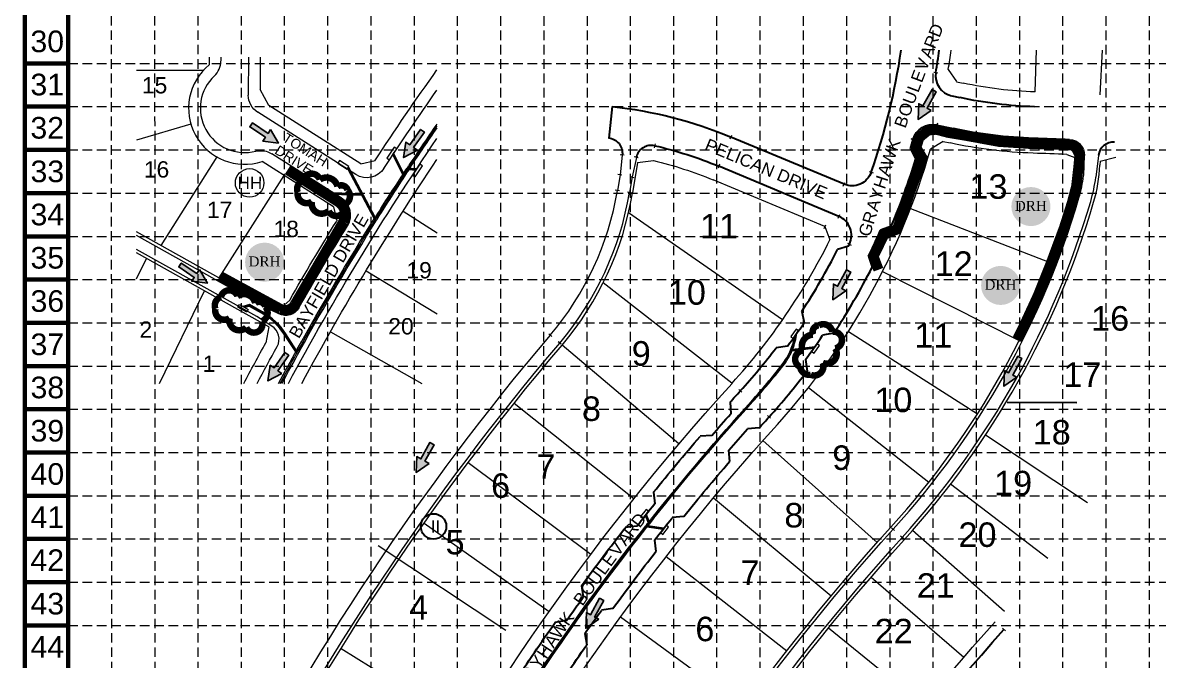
# Model space of a CAD drawing. Header units: inches. Extents: x 7023 to 8723, y 7868 to 10584.
# Drawn here: x 7023 to 8136, y 8684 to 9309 of the extents above; entities that cross this region are included whole.
import ezdxf
from ezdxf.enums import TextEntityAlignment as Align

# ---------------------------------------------------------------- set-up
doc = ezdxf.new("R2010")
doc.units = ezdxf.units.IN
doc.header["$MEASUREMENT"] = 0
doc.linetypes.add('DASHED', pattern=[0.75, 0.5, -0.25])
doc.linetypes.add('HIDDEN', pattern=[0.375, 0.25, -0.125])
for name, color, linetype, lineweight in [('0226al_map - Level 11', 7, 'Continuous', 0), ('0226al_map - Level 14', 7, 'Continuous', 0), ('0226al_map - Level 3', 7, 'Continuous', 0), ('Level 1', 7, 'Continuous', 0), ('Level 11', 7, 'Continuous', 0), ('Level 14', 7, 'Continuous', 0), ('Level 3', 7, 'Continuous', 0), ('Level 47', 7, 'Continuous', 0), ('Level 8', 7, 'Continuous', 0), ('STORM', 5, 'Continuous', 0)]:
    doc.layers.add(name, color=color, linetype=linetype, lineweight=lineweight)
for name, color, linetype in [('ARROWS', 252, 'Continuous'), ('BASE', 7, 'Continuous'), ('EROSION BLANKETS', 84, 'Continuous'), ('GRID', 254, 'DASHED'), ('LEGEND', 7, 'Continuous')]:
    doc.layers.add(name, color=color, linetype=linetype)
doc.styles.add('DRHorton', font='dutcheb.ttf')
doc.styles.get("Standard").update_dxf_attribs({"font": 'ARIAL.TTF'})

# ---------------------------------------------------------------- blocks, each defined once
blk = doc.blocks.new('A$C542918EE')
at = {"layer": 'Level 47', "color": 7, "linetype": 'Continuous', "lineweight": 30}
for s, rotation, p in [('D', 55.6695, (116.2, 189.9)), ('R', 55.6695, (109.4, 180)), ('A', 55.6695, (103.3, 171.1)), ('V', 56.8256, (96, 160.2)), ('E', 56.8256, (89.3, 149.9)), ('U', 56.8256, (77, 131)), ('L', 56.8256, (83.2, 140.5)), ('O', 57.9817, (70.2, 120.4)), ('B', 57.9817, (63.6, 109.8)), ('K', 57.9817, (50.8, 89.4)), ('W', 59.1378, (43.7, 77.8)), ('A', 59.1378, (37.3, 67)), ('H', 59.1378, (30.9, 56.2)), ('Y', 59.1378, (24.4, 45.4)), ('A', 60.2939, (18.8, 35.6)), ('R', 60.2939, (12.5, 24.6)), ('G', 60.2939, (6.4, 14))]:
    blk.add_text(s, height=12, rotation=rotation, dxfattribs=at).set_placement(p, align=Align.TOP_CENTER)
blk = doc.blocks.new('DRHorton')
h = blk.add_hatch(color=1)
h.paths.add_polyline_path([(78.7, 25.8, 1), (40.4, 25.8, 1)])
h.paths.add_polyline_path([(42.3, 17.9), (76.5, 17.9), (76.5, 34.9), (42.3, 34.9)], flags=24)
at = {"layer": 'BASE', "color": 176, "style": 'DRHorton'}
blk.add_text('DRH', height=9.81, dxfattribs=at).set_placement((59.4, 21.6), align=Align.CENTER)
blk = doc.blocks.new('arrow')
blk.add_lwpolyline([(-67, -25.4), (-59.3, -25.4), (-59.6, -56.1), (-51.9, -56.2), (-51.6, -25.5), (-44, -25.5), (-55.3, -2.4), (-67, -25.4)], close=True)
at = {"color": 254}
for points in [[(-44, -25.5), (-67, -25.4), (-55.3, -2.4), (-67, -25.4)], [(-59.6, -56.1), (-51.9, -56.2), (-59.3, -25.4), (-51.6, -25.5)]]:
    blk.add_solid(points, dxfattribs=at)

msp = doc.modelspace()

# ---------------------------------------------------------------- linework, layer by layer
at = {"layer": '0226al_map - Level 14', "color": 7, "linetype": 'Continuous', "lineweight": 0}
for p, q in [((7217.5, 9275), (7217.5, 9271.2)), ((7244.5, 9275), (7244.4, 9237.8)), ((7349.8, 9159.9), (7253.7, 9220.9)), ((7335.3, 9137.1), (7267.4, 9180.2)), ((7258.7, 9031), (7135, 9100.3)), ((7252.8, 9020.6), (7135, 9086.5)), ((7274.2, 9023.3), (7258.7, 9031)), ((7267.5, 9011.3), (7252.8, 9020.6))]:
    msp.add_line(p, q, dxfattribs=at)
for centre, radius, start, end in [((7197.5, 9271.2), 20, 313.0734, 359.8347), ((7240.9, 9224.9), 43.5, 133.0734, 284.353), ((7324.6, 9120.2), 20, 328.3015, 57.5918), ((7259.5, 8998.6), 15, 331.2236, 57.9058)]:
    msp.add_arc(centre, radius, start, end, dxfattribs=at)
at = {"layer": '0226al_map - Level 14', "color": 7, "linetype": 'Continuous', "lineweight": 0, "extrusion": (0, 0, -1)}
for centre, radius, start, end in [((-7264.4, 9237.7), 20, 302.4082, 0.1653), ((-9625.6, 7699.1), 2684.5, 33.118, 35.0975), ((-9625.6, 7699.1), 2657.5, 28.2032, 34.2604), ((-7256.6, 9163.3), 20, 75.647, 122.4082), ((-7360.5, 9176.8), 20, 213.118, 302.4082), ((-9625.6, 7699.1), 2684.5, 29.7037, 31.6985), ((-7280.9, 9036.8), 15, 209.7037, 296.386), ((-9625.6, 7699.1), 2684.5, 27.8946, 28.7764)]:
    msp.add_arc(centre, radius, start, end, dxfattribs=at)
at = {"layer": '0226al_map - Level 3', "color": 7, "linetype": 'Continuous', "lineweight": 0}
for p, q in [((7206, 9275), (7206, 9267.4)), ((7256, 9275), (7256, 9243.1)), ((7264.4, 9227.7), (7256, 9243.1)), ((7354.6, 9170.4), (7264.4, 9227.7)), ((7188.2, 9209.3), (7135, 9193.6)), ((7213.6, 9177.1), (7158.6, 9090.5)), ((7327.8, 9128.2), (7258, 9172.6)), ((7354.6, 9170.4), (7368.5, 9173.5)), ((7279.2, 9159.1), (7215.4, 9058.7)), ((7327.8, 9128.2), (7331, 9114.4)), ((7396.1, 9124), (7429.3, 9102.8)), ((7273.2, 9026.3), (7135, 9103.7)), ((7264.4, 9010.6), (7135, 9083.1)), ((7135, 9057.8), (7144.7, 9077.6)), ((7359.7, 9065.4), (7429.3, 9023.4)), ((7157.3, 8955.1), (7201.5, 9045.8)), ((7273.2, 9026.3), (7285, 9036.9)), ((7264.4, 9010.6), (7261.5, 8995)), ((7324.8, 9005.8), (7414.2, 8955.1))]:
    msp.add_line(p, q, dxfattribs=at)
at = {"layer": '0226al_map - Level 3', "color": 7, "linetype": 'Continuous', "lineweight": 0, "flags": 128}
msp.add_lwpolyline([(7135, 9262.3), (7200.4, 9262.1)], dxfattribs=at)
at = {"layer": '0226al_map - Level 3', "color": 7, "linetype": 'Continuous', "lineweight": 0}
msp.add_arc((7240.9, 9224.9), 55, 129.3559, 288.0706, dxfattribs=at)
at = {"layer": '0226al_map - Level 3', "color": 7, "linetype": 'Continuous', "lineweight": 0, "extrusion": (0, 0, -1)}
for radius, start, end in [(2696, 33.1521, 35.4438), (2646, 28.3368, 33.8931), (2696, 29.7501, 31.6644), (2696, 27.7653, 28.73)]:
    msp.add_arc((-9625.6, 7699.1), radius, start, end, dxfattribs=at)
at = {"layer": 'BASE', "const_width": 4.24}
for points in [[(8720.4, 7870.5), (8720.4, 10582.4), (7025.5, 10582.4), (7025.5, 7870.5)], [(8678, 7912.9), (8678, 10540), (7067.9, 10540), (7067.9, 7912.9)]]:
    msp.add_lwpolyline(points, close=True, dxfattribs=at)
for points in [[(7067.9, 9268.8), (7025.5, 9268.8)], [(7067.9, 9226.5), (7025.5, 9226.5)], [(7067.9, 9184.1), (7025.5, 9184.1)], [(7067.9, 9141.7), (7025.5, 9141.7)], [(7067.9, 9099.3), (7025.5, 9099.3)], [(7067.9, 9057), (7025.5, 9057)], [(7067.9, 9014.6), (7025.5, 9014.6)], [(7067.9, 8972.2), (7025.5, 8972.2)], [(7067.9, 8929.8), (7025.5, 8929.8)], [(7067.9, 8887.5), (7025.5, 8887.5)], [(7067.9, 8845.1), (7025.5, 8845.1)], [(7067.9, 8802.7), (7025.5, 8802.7)], [(7067.9, 8760.4), (7025.5, 8760.4)], [(7067.9, 8718), (7025.5, 8718)]]:
    msp.add_lwpolyline(points, dxfattribs=at)
at = {"layer": 'EROSION BLANKETS', "const_width": 10}
msp.add_lwpolyline([(7861.7, 9066.6), (7856.8, 9079.7), (7867.2, 9100.9), (7879.9, 9106.1), (7904.6, 9176.3), (7898.6, 9186.3), (7901.8, 9196.2), (7910.3, 9203.2), (7918.5, 9203.9), (7929.7, 9200.9), (7947.1, 9198), (7979.8, 9192), (8009.9, 9190), (8044.8, 9189), (8052.3, 9188.3), (8055.5, 9185.3), (8058.7, 9179.1), (8057.5, 9166.6), (8055.4, 9148.1), (8051.1, 9131.8), (8043.6, 9108.1), (8030.7, 9073.3), (8018.1, 9041.7), (8003, 9009.1), (7997.5, 8998)], dxfattribs=at)
msp.add_lwpolyline([(7282.8, 9164.4), (7287.7, 9161.3), (7322.1, 9139.6), (7332.4, 9133.1, -0.389805), (7337.6, 9113.7), (7289.7, 9032.2, -0.386089), (7276.3, 9027.9), (7216.6, 9060.4)], format="xyb", dxfattribs=at)
at = {"layer": 'GRID', "color": 252, "linetype": 'HIDDEN', "lineweight": 0, "ltscale": 37.5}
for p, q in [((7110.6, 8082.4), (7110.4, 10538.4)), ((7153.2, 8082.4), (7152.7, 10538.4)), ((7195.4, 8082.4), (7195, 10538.3)), ((7238, 8082.4), (7237.4, 10538.2)), ((7280, 8082.4), (7279.8, 10538.5)), ((7322.1, 8082.4), (7322.3, 10538.5)), ((7364.8, 8082.4), (7364.6, 10538.3)), ((7407.3, 8082.4), (7406.9, 10538.3)), ((7449.4, 8082.3), (7449.4, 10538.3)), ((7491.9, 8082.3), (7491.8, 10538.3)), ((7534, 8082.3), (7534.1, 10538.3)), ((7576.4, 8082.3), (7576.6, 10538.3)), ((7618.7, 8082.3), (7618.7, 10540)), ((7661.1, 8082.3), (7661.1, 10540)), ((7703.5, 8082.3), (7703.5, 10540)), ((7745.8, 8082.3), (7745.8, 10540)), ((7788.2, 8082.3), (7788.2, 10540)), ((7830.6, 8082.3), (7830.6, 10540)), ((7873, 8082.3), (7873, 10540)), ((7915.3, 8082.3), (7915.3, 10540)), ((7957.7, 8082.3), (7957.7, 10540)), ((8000.1, 8082.3), (8000.1, 10540)), ((8042.4, 8082.3), (8042.4, 10540)), ((8084.8, 8082.2), (8084.8, 10540)), ((8127.2, 8082.2), (8127.2, 10540)), ((7067.9, 9268.8), (8678, 9268.8)), ((7067.9, 9226.5), (8678, 9226.5)), ((7067.9, 9184.1), (8678, 9184.1)), ((7067.9, 9141.7), (8678, 9141.7)), ((7067.9, 9099.3), (8678, 9099.3)), ((7067.9, 9057), (8678, 9057)), ((7067.9, 9014.6), (8678, 9014.6)), ((7067.9, 8972.2), (8678, 8972.2)), ((7067.9, 8929.8), (8678, 8929.8)), ((7067.9, 8887.5), (8678, 8887.5)), ((7067.9, 8845.1), (8678, 8845.1)), ((7067.9, 8802.7), (8678, 8802.7)), ((7067.9, 8760.4), (8678, 8760.4)), ((7067.9, 8718), (8678, 8718))]:
    msp.add_line(p, q, dxfattribs=at)
at = {"layer": 'LEGEND', "color": 170, "ltscale": 100, "const_width": 6.36}
for points in [[(7314.4, 9154.9, 0.520567), (7314.4, 9154.9, 0.765195), (7298.3, 9154.3, 0.417879), (7292.8, 9142.4, 0.6649), (7306.7, 9133.4, 0.744833), (7323, 9124.3, 0.975642), (7338.4, 9130.4, 0.520567), (7341.7, 9144.6, 0.520567), (7331.7, 9148.1, 0.540264), (7314.4, 9154.9)], [(7233.7, 9040.6, 0.520567), (7233.7, 9040.6, 0.765195), (7217.6, 9040, 0.417879), (7212.1, 9028.2, 0.6649), (7226, 9019.1, 0.744833), (7242.3, 9010, 0.975642), (7257.7, 9016.1, 0.520567), (7261, 9030.4, 0.520567), (7251.1, 9033.9, 0.540264), (7233.7, 9040.6)], [(7787.6, 8987.3, 0.520567), (7787.6, 8987.3, 0.765195), (7784.9, 8971.4, 0.417879), (7795.4, 8963.6, 0.6649), (7807.1, 8975.4, 0.744833), (7819.3, 8989.5, 0.975642), (7816.5, 9005.8, 0.520567), (7803.2, 9012, 0.520567), (7797.7, 9002.9, 0.540264), (7787.6, 8987.3)]]:
    msp.add_lwpolyline(points, format="xyb", close=True, dxfattribs=at)
at = {"layer": 'Level 14', "color": 7, "linetype": 'Continuous', "lineweight": 0}
for p, q in [((7915.9, 9260.3), (7919.9, 9259.6)), ((7919.4, 9210.4), (7918.6, 9206.5)), ((7642.9, 9190.1), (7642, 9186.2)), ((7716.5, 9194.8), (7718, 9198.5)), ((7897.5, 9193.7), (7893.6, 9194.8)), ((7893.6, 9194.8), (7897.5, 9193.7)), ((7612.7, 9178.8), (7608.7, 9179.3)), ((7626.4, 9176.3), (7622.5, 9177.2)), ((7706, 9169.9), (7704.5, 9166.2)), ((7610.4, 9159.2), (7606.5, 9159.8)), ((7618.3, 9158), (7622.2, 9157.1)), ((7852.7, 9162.8), (7856.4, 9161.5)), ((7607.9, 9143.9), (7603.9, 9144.6)), ((7827.2, 9148.5), (7828.7, 9152.2)), ((7619.7, 9141.9), (7615.8, 9142.6)), ((7822.1, 9117), (7823.7, 9120.7)), ((7808.5, 9107), (7810.1, 9110.7)), ((7831.4, 9092.5), (7835, 9090.7)), ((7541.8, 9001.2), (7538.7, 9003.8)), ((7550.9, 8993.5), (7547.9, 8996)), ((7724.9, 8949.2), (7727.8, 8946.5)), ((7753, 8923.7), (7756, 8921)), ((7877.5, 8810.9), (7874.6, 8813.6)), ((7886.4, 8802.8), (7883.4, 8805.5)), ((7986.1, 8712.5), (7983.1, 8715.2))]:
    msp.add_line(p, q, dxfattribs=at)
at = {"layer": 'Level 14', "color": 7, "linetype": 'Continuous', "lineweight": 30}
for p, q in [((7933.4, 9237), (7941.5, 9235.3)), ((7600.7, 9226.5), (7597.4, 9195.7)), ((7919, 9208.4), (7935, 9205)), ((7828, 9150.3), (7717.2, 9196.6)), ((7893, 9185.2), (7898.3, 9175.1)), ((7822.9, 9118.8), (7705.3, 9168)), ((7874.3, 9109.4), (7863.8, 9105.3)), ((7832.3, 9089.8), (7821.6, 9086.3)), ((7852, 9080), (7855.5, 9069.1)), ((7786.6, 9025.8), (7788.8, 9014.6)), ((7818, 9004.5), (7807, 9002.3)), ((7772.6, 8991.7), (7761.5, 8990.2)), ((7790.2, 8978.5), (7791.7, 8967.2)), ((7716.3, 8936.7), (7717, 8925.4)), ((7987.6, 8936.7), (8056.1, 8936.5)), ((7744.7, 8911.5), (7733.4, 8910.8)), ((7698.3, 8904.2), (7687, 8903.3)), ((7714.9, 8889.8), (7715.8, 8878.5)), ((7641.3, 8848.6), (7642.5, 8837.3)), ((7670.9, 8824.8), (7659.6, 8823.6)), ((7624.9, 8815.2), (7613.6, 8813.8)), ((7642.2, 8801.6), (7643.6, 8790.4)), ((7570.7, 8756.8), (7572.5, 8745.7)), ((7601.5, 8734.6), (7590.3, 8732.8)), ((7556, 8722.7), (7544.8, 8720.7)), ((7574, 8710), (7575.9, 8698.9))]:
    msp.add_line(p, q, dxfattribs=at)
at = {"layer": 'Level 14', "color": 7, "linetype": 'Continuous', "lineweight": 13}
for p, q in [((7610.7, 9179), (7608.5, 9159.5)), ((8063.2, 9178.6), (8062.7, 9158.8)), ((8077.2, 9178.5), (8074.6, 9157.2)), ((7624.5, 9176.7), (7620.3, 9157.5)), ((7608.5, 9159.5), (7605.9, 9144.2)), ((7620.3, 9157.5), (7617.7, 9142.3))]:
    msp.add_line(p, q, dxfattribs=at)
at = {"layer": 'Level 14', "color": 7, "linetype": 'Continuous', "lineweight": 30}
for centre, radius, start, end in [((7258.8, 9371.6), 631.5, 340.6282, 351.8115), ((7258.8, 9371.6), 668.5, 350.3834, 352.2675), ((7937.6, 9256.6), 20, 170.3834, 257.8444), ((7258.8, 9371.6), 661, 343.6193, 344.4349), ((7925.4, 6447.2), 2749.5, 87.426, 88.1606), ((8092.1, 9176.7), 15, 86.5044, 172.9561), ((7639.1, 9173.5), 15, 77.1367, 167.6809), ((7258.8, 9371.6), 669, 336.9266, 342.9216), ((7815.2, 9100.4), 20, 334.0123, 67.3), ((7258.8, 9371.6), 661, 333.8184, 336.2454), ((7258.8, 9371.6), 639, 333.8336, 334.0123), ((7258.8, 9371.6), 631, 326.7646, 333.1207), ((7258.8, 9371.6), 669, 326.7146, 333.1207), ((7258.8, 9371.6), 639, 323.5229, 326.0335), ((7258.8, 9371.6), 661, 323.5077, 326.0335), ((7258.8, 9371.6), 631, 317.8159, 322.81), ((7258.8, 9371.6), 669, 317.8159, 322.81)]:
    msp.add_arc(centre, radius, start, end, dxfattribs=at)
at = {"layer": 'Level 14', "color": 7, "linetype": 'Continuous', "lineweight": 30, "extrusion": (0, 0, -1)}
for centre, radius, start, end in [((-8027.8, 9635.6), 409.5, 271.8394, 282.1556), ((-7556.9, 8813.3), 415.5, 96.0477, 112.7), ((-7914.8, 9188.9), 20, 15.5651, 102.1556), ((-8027.8, 9635.6), 440.5, 271.8394, 282.1556), ((-7595.8, 9180.8), 15, 96.0477, 186.5919), ((-8048.2, 9179), 15, 92.574, 181.4187), ((-7556.9, 8813.3), 384.5, 102.8633, 112.7), ((-7835.7, 9168.8), 20, 199.3718, 292.7), ((-9465.5, 7371.8), 2347, 41.8171, 42.1841), ((-9465.5, 7371.8), 2339, 40.9286, 41.6221), ((-9465.5, 7371.8), 2309, 41.821, 42.1841), ((-9465.5, 7371.8), 2317, 40.9297, 41.6221), ((-9465.5, 7371.8), 2347, 38.9914, 40.7323), ((-9465.5, 7371.8), 2309, 38.9953, 40.7323), ((-9465.5, 7371.8), 2339, 38.1028, 38.7964), ((-9465.5, 7371.8), 2317, 38.104, 38.7964), ((-9465.5, 7371.8), 2347, 36.1656, 37.9065), ((-9465.5, 7371.8), 2309, 36.1695, 37.9065), ((-9465.5, 7371.8), 2339, 35.2771, 35.9707), ((-9465.5, 7371.8), 2317, 35.2783, 35.9707), ((-9465.5, 7371.8), 2347, 33.3399, 35.0808), ((-9465.5, 7371.8), 1998.5, 26.9164, 42.1841), ((-9465.5, 7371.8), 2309, 33.3438, 35.0808)]:
    msp.add_arc(centre, radius, start, end, dxfattribs=at)
at = {"layer": 'Level 14', "color": 7, "linetype": 'Continuous', "lineweight": 13}
for centre, radius, start, end in [((7919.9, 9177.5), 144, 343.6412, 352.5096), ((7919.9, 9177.5), 156, 343.6412, 352.5096), ((7315.9, 9192.5), 294, 319.7351, 350.5445), ((7315.9, 9192.5), 306, 319.7351, 350.5445), ((7258.8, 9371.6), 833, 317.8159, 343.6412), ((7258.8, 9371.6), 845, 317.8159, 343.6412)]:
    msp.add_arc(centre, radius, start, end, dxfattribs=at)
at = {"layer": 'Level 14', "color": 7, "linetype": 'Continuous', "lineweight": 13, "extrusion": (0, 0, -1)}
for radius, start, end in [(2523, 26.9874, 40.2649), (2511, 26.9923, 40.2649), (2145, 27.1676, 42.1841), (2133, 27.1743, 42.1841)]:
    msp.add_arc((-9465.5, 7371.8), radius, start, end, dxfattribs=at)
at = {"layer": 'Level 3', "color": 7, "linetype": 'Continuous', "lineweight": 0}
for p, q in [((8015.1, 9240.8), (8016.4, 9281.7)), ((8080.8, 9281.7), (8078.4, 9238.1)), ((7930, 9262.8), (7938.2, 9251.2)), ((7938.1, 9250.8), (7944.6, 9249.5)), ((7925.1, 9192.3), (7912.6, 9184.7)), ((7925.1, 9192.3), (7931.9, 9190.8)), ((8046.2, 9179.6), (8060.9, 9173.9)), ((7625.7, 9171.8), (7620.7, 9141.8)), ((7625.7, 9171.8), (7641.2, 9173.6)), ((8060.9, 9173.9), (8060.7, 9170.1)), ((8078.9, 9172.9), (8078.7, 9169.1)), ((8078.9, 9172.9), (8094.1, 9177)), ((7809.3, 9108.8), (7699.7, 9154.7)), ((7767.8, 9017.6), (7616.9, 9122.5)), ((7893.1, 9126.5), (8033, 9072.4)), ((7809.3, 9108.8), (7814.1, 9095.9)), ((7865.6, 9064.8), (7999.5, 8997.1)), ((7718.2, 8955.3), (7592, 9053.8)), ((7832.2, 9006.1), (7958.7, 8925.5)), ((7666.2, 8895.9), (7551.7, 8992.8)), ((7793.2, 8951.1), (7911.1, 8858.3)), ((7504.9, 8935.9), (7622.2, 8842.4)), ((8066.5, 8838.2), (7966.4, 8904.3)), ((7860.5, 8799.4), (7748.4, 8899.1)), ((7459.9, 8877.7), (7579.8, 8787.7)), ((8027.7, 8783.5), (7932.3, 8856.4)), ((7700.1, 8843), (7815.4, 8747)), ((7416.5, 8818.2), (7539.1, 8731.7)), ((7985.1, 8731.7), (7895.1, 8811)), ((7371.7, 8796.3), (7496.8, 8713.4)), ((7653.7, 8785.4), (7771.9, 8693.1)), ((7854.5, 8765.3), (7945.3, 8686.8)), ((7609.1, 8726.3), (7730.2, 8637.9)), ((7812.8, 8715.6), (7905.9, 8639.9)), ((7335.2, 8695.5), (7462.6, 8616.3))]:
    msp.add_line(p, q, dxfattribs=at)
for centre, radius, start, end in [((7258.8, 9371.6), 680, 350.7948, 352.3991), ((7258.8, 9371.6), 680, 317.8159, 344.05), ((7925.4, 6447.2), 2735, 87.468, 88.1606), ((7919.9, 9177.5), 141, 343.6412, 356.9652), ((7919.9, 9177.5), 159, 343.6412, 356.9652), ((7315.9, 9192.5), 309, 319.7351, 350.5445), ((7258.8, 9371.6), 830, 317.8159, 343.6412), ((7258.8, 9371.6), 848, 317.8159, 343.6412), ((7258.8, 9371.6), 620, 317.8159, 333.601)]:
    msp.add_arc(centre, radius, start, end, dxfattribs=at)
at = {"layer": 'Level 3', "color": 7, "linetype": 'Continuous', "lineweight": 0, "extrusion": (0, 0, -1)}
for centre, radius, start, end in [((-8027.8, 9635.6), 395, 271.8394, 282.1556), ((-8027.8, 9635.6), 455, 271.8394, 282.1556), ((-7556.9, 8813.3), 370, 103.1746, 112.7), ((-9465.5, 7371.8), 2508, 26.6508, 40.2649), ((-9465.5, 7371.8), 2358, 26.8159, 42.1841), ((-9465.5, 7371.8), 2298, 26.8381, 42.1841), ((-9465.5, 7371.8), 2148, 26.7657, 42.1841), ((-9465.5, 7371.8), 2130, 26.7725, 42.1841), ((-9465.5, 7371.8), 2010, 26.9632, 42.1841)]:
    msp.add_arc(centre, radius, start, end, dxfattribs=at)
at = {"layer": 'Level 8', "color": 7, "linetype": 'Continuous', "lineweight": 0}
msp.add_circle((7245.7, 9151.7), 14, dxfattribs=at)
at = {"layer": 'Level 8', "color": 7, "linetype": 'Continuous', "lineweight": 30}
msp.add_circle((7425.8, 8815), 12.5, dxfattribs=at)
msp.add_circle((7425.8, 8815), 12.5, dxfattribs=at)
at = {"layer": 'STORM', "color": 5, "linetype": 'Continuous', "lineweight": 0}
for p, q in [((7385.8, 9178.9), (7395.6, 9159.6)), ((7386.3, 9179.6), (7396.7, 9159)), ((7386.8, 9180.3), (7396.5, 9161)), ((7342.1, 9166.5), (7369, 9115.8)), ((7342.6, 9167.2), (7368.7, 9117.9)), ((7401.4, 9168.4), (7403.5, 9167)), ((7341.7, 9165.8), (7367.8, 9116.5)), ((7408.8, 9164.7), (7400.8, 9165.2)), ((7408.4, 9164), (7401.7, 9164.4)), ((7409.3, 9165.5), (7402.7, 9165.9)), ((7355.7, 9139.3), (7325.6, 9140.4)), ((7356.1, 9140.1), (7326.1, 9141.2)), ((7354.9, 9140.9), (7326.5, 9141.9)), ((7369.4, 9119.1), (7371.7, 9117.6)), ((7245.5, 9032.4), (7239.1, 9030.5)), ((7245.4, 9031.6), (7240, 9030)), ((7245.4, 9030.7), (7240.9, 9029.5)), ((7257.7, 9024.7), (7245.4, 9031.6)), ((7257.4, 9024), (7245.4, 9030.7)), ((7258.1, 9025.3), (7245.5, 9032.4)), ((7290.8, 8986), (7279.9, 9002.8)), ((7292.1, 8985.3), (7280.6, 9003.2)), ((7291.6, 8987.5), (7281.2, 9003.6)), ((7292.3, 8988.7), (7294.9, 8987.2)), ((7798.7, 8990.3), (7776.4, 8987.6)), ((7798.1, 8989.5), (7776.9, 8986.9)), ((7799.3, 8991.1), (7777.5, 8988.5)), ((7633.1, 8825.6), (7636, 8818.5)), ((7633.7, 8826.3), (7636.9, 8818.3)), ((7634.2, 8827), (7637, 8819.9)), ((7641.7, 8822.9), (7640.3, 8824)), ((7650.9, 8812.6), (7634.3, 8815)), ((7650.4, 8811.9), (7634.8, 8814.2)), ((7651.4, 8813.3), (7635.9, 8815.6))]:
    msp.add_line(p, q, dxfattribs=at)
at = {"layer": 'STORM', "color": 5, "linetype": 'Continuous', "lineweight": 0, "flags": 128}
for points in [[(7275.7, 8955.1, -0.01744), (7369, 9115.8, -0.00482), (7396.7, 9159, -0.000694), (7400.8, 9165.2, -0.00479), (7429.3, 9207.6)], [(7401.6, 9168.3, -0.004645), (7429.3, 9209.3, -0.004645)], [(7403.2, 9167.2, -0.004372), (7429.3, 9205.8, -0.004372)], [(7369.5, 9119, -0.004539), (7395.7, 9159.7, -0.000694), (7399.7, 9165.9, -0.000281), (7401.4, 9168.4)], [(7371.6, 9117.7, -0.004539), (7397.7, 9158.3, -0.000694), (7401.8, 9164.5, -0.000281), (7403.5, 9167)], [(7292.4, 8988.6, -0.013927), (7367.8, 9116.5, -0.000281), (7369.4, 9119.1)], [(7294.8, 8987.3, -0.013927), (7370.1, 9115.1, -0.000281), (7371.7, 9117.6)]]:
    msp.add_lwpolyline(points, format="xyb", dxfattribs=at)
for points in [[(7380.2, 9175.9), (7382.7, 9174.2), (7389.9, 9185.1), (7387.4, 9186.7)], [(7341.3, 9165.2), (7342.9, 9167.8), (7333.7, 9173.7), (7332.1, 9171.1)], [(7405.2, 9159.3), (7407.8, 9157.7), (7414.9, 9168.5), (7412.4, 9170.2)], [(7325.3, 9139.9), (7326.9, 9142.4), (7317.6, 9148.3), (7316, 9145.8)], [(7235.6, 9032.5), (7244.4, 9027.6), (7242.9, 9025), (7234.2, 9029.8)], [(7775.7, 9001.1), (7778.2, 8999.3), (7783.4, 9006.7), (7780.9, 9008.4)], [(7796.1, 8986.6), (7798.6, 8984.9), (7803.8, 8992.3), (7801.3, 8994)], [(7628.5, 8824.6), (7630.9, 8822.8), (7636.5, 8829.8), (7634.1, 8831.7)], [(7648.1, 8809.1), (7650.5, 8807.2), (7656.1, 8814.3), (7653.7, 8816.1)]]:
    msp.add_lwpolyline(points, close=True, dxfattribs=at)
at = {"layer": 'STORM', "color": 5, "linetype": 'Continuous', "lineweight": 0}
for centre, radius, start, end in [((7226, 8968), 64.2, 32.8572, 60.7599), ((7226, 8968), 65, 32.8572, 60.7599), ((7226, 8968), 65.8, 32.8572, 60.7599), ((7716.5, 9013), 64.2, 336.9973, 349.7995), ((7716.5, 9013), 65, 336.9973, 351.1753), ((7716.5, 9013), 65.8, 338.1226, 352.4666), ((7716.5, 9013), 64.2, 321.9212, 336.9973), ((7716.5, 9013), 65, 321.9212, 336.9973), ((7716.5, 9013), 65.8, 321.9212, 336.6191), ((7258.8, 9371.6), 645.8, 317.8159, 321.9212), ((7258.8, 9371.6), 646.5, 317.8159, 321.9212), ((7258.8, 9371.6), 647.2, 317.8159, 321.9212)]:
    msp.add_arc(centre, radius, start, end, dxfattribs=at)
at = {"layer": 'STORM', "color": 5, "linetype": 'Continuous', "lineweight": 0, "extrusion": (0, 0, -1)}
for centre, radius, start, end in [((-9625.6, 7699.1), 2666, 28.1053, 28.9275), ((-9625.6, 7699.1), 2663, 28.1398, 28.9275), ((-9465.5, 7371.8), 2331.5, 38.3442, 42.1841), ((-9465.5, 7371.8), 2332.2, 38.5072, 42.1841), ((-9465.5, 7371.8), 2330.8, 38.5072, 42.1841), ((-9465.5, 7371.8), 2332.4, 38.3779, 38.5072), ((-9465.5, 7371.8), 2330.6, 38.3442, 38.5072), ((-9465.5, 7371.8), 2331.5, 32.6928, 38.243), ((-9465.5, 7371.8), 2330.6, 32.6928, 38.2341), ((-9465.5, 7371.8), 2332.4, 32.855, 38.243), ((-9465.5, 7371.8), 2332.4, 38.243, 38.3353), ((-9465.5, 7371.8), 2331.5, 38.243, 38.3442), ((-9465.5, 7371.8), 2330.6, 38.2767, 38.3442)]:
    msp.add_arc(centre, radius, start, end, dxfattribs=at)

# ---------------------------------------------------------------- block references
at = {"layer": 'ARROWS', "zscale": 0.599976}
for p, xscale, yscale, rotation in [((7870.7, 9228.4), 0.5999760000003341, 0.5999760000022434, 151.6004821968163), ((7257, 9162.1), 0.59997599999959, 0.5999760000003675, 236.8808250883508), ((7368.4, 9194.1), 0.5999759999999955, 0.5999759999999696, 145.423966509724), ((7187.4, 9024.8), 0.59997599999959, 0.5999760000003675, 236.8808250883508), ((7787.1, 9051.6), 0.5999760000003341, 0.5999760000022434, 151.6004821968163), ((7235.5, 8975.3), 0.5999759999999955, 0.5999759999999696, 145.423966509724), ((7954.7, 8966.9), 0.5999760000003341, 0.5999760000022434, 151.6004821968163), ((7378.9, 8882.5), 0.5999760000003341, 0.5999760000021865, 151.6004821968163), ((7545.1, 8729.7), 0.5999760000003341, 0.5999760000021865, 151.6004821968163)]:
    msp.add_blockref('arrow', p, dxfattribs=dict(at, xscale=xscale, yscale=yscale, rotation=rotation))
at = {"layer": 'Level 14', "color": 1}
for p in [(7951.5, 9102.7), (7200.8, 9048.2), (7921.8, 9025.4)]:
    msp.add_blockref('DRHorton', p, dxfattribs=at)
at = {"layer": 'Level 47', "color": 1}
for p, rotation in [((7840.4, 9092.8), 12.57613763819404), ((7495.7, 8641.5), 356.9113678663838)]:
    msp.add_blockref('A$C542918EE', p, dxfattribs=dict(at, rotation=rotation))

# ---------------------------------------------------------------- texts
at = {"layer": '0226al_map - Level 11', "color": 7, "linetype": 'Continuous', "lineweight": 0}
for s, p in [('15', (7152.6, 9239.4)), ('16', (7154.5, 9156.9)), ('17', (7216.3, 9117.3)), ('18', (7281.5, 9098.6)), ('19', (7411.7, 9058.1)), ('2', (7144, 8999.9)), ('20', (7393.9, 9003.2)), ('1', (7205.9, 8966.5))]:
    msp.add_text(s, height=16, dxfattribs=at).set_placement(p, align=Align.CENTER)
at = {"layer": 'BASE'}
for s, p in [('30', (7047.4, 9290.4)), ('31', (7047.4, 9248.1)), ('32', (7047.4, 9205.7)), ('33', (7047.5, 9163)), ('34', (7047.5, 9120.7)), ('35', (7047.5, 9078.3)), ('36', (7047.5, 9035.9)), ('37', (7047.5, 8993.5)), ('38', (7047.5, 8951.2)), ('39', (7047.5, 8908.8)), ('40', (7047.5, 8866.4)), ('41', (7047.5, 8824)), ('42', (7047.4, 8781.9)), ('43', (7047.5, 8739.3)), ('44', (7047.5, 8696.9))]:
    msp.add_text(s, height=21.19, dxfattribs=at).set_placement(p, align=Align.MIDDLE_CENTER)
at = {"layer": 'Level 1', "color": 7, "linetype": 'Continuous', "lineweight": 0}
msp.add_text('BAYFIELD DRIVE', height=12, rotation=59.8095, dxfattribs=at).set_placement((7283.5, 9004.3), align=Align.TOP_LEFT)
at = {"layer": 'Level 1', "color": 7, "linetype": 'Continuous', "lineweight": 0, "insert": (7282.2, 9201.3), "char_height": 9.6, "attachment_point": 1, "rotation": 327.5918, "line_spacing_factor": 0.9}
msp.add_mtext('TOMAH\\PDRIVE', dxfattribs=at)
at = {"layer": 'Level 11', "color": 7, "linetype": 'Continuous', "lineweight": 13}
for s, p in [('13', (7969.4, 9136.1)), ('11', (7705.6, 9097.3)), ('12', (7935.3, 9060.6)), ('10', (7674, 9032.3)), ('16', (8088.6, 9006.9)), ('11', (7915.5, 8990.1)), ('9', (7629.3, 8972.6)), ('17', (8061.4, 8951.8)), ('10', (7876.2, 8927)), ('8', (7580.5, 8918.4)), ('18', (8031.4, 8895.3)), ('9', (7825.7, 8870.4)), ('7', (7536, 8861.8)), ('6', (7491.5, 8843)), ('19', (7993.6, 8845.5)), ('8', (7778.8, 8814)), ('5', (7446.9, 8787.6)), ('20', (7958.7, 8794.9)), ('7', (7735.8, 8757.6)), ('21', (7917.8, 8745.1)), ('4', (7411.2, 8723.6)), ('6', (7691.6, 8702.5)), ('22', (7876.6, 8700.4))]:
    msp.add_text(s, height=24, dxfattribs=at).set_placement(p, align=Align.CENTER)
at = {"layer": 'Level 47', "color": 7, "linetype": 'Continuous', "lineweight": 30}
msp.add_text('PELICAN DRIVE', height=12, rotation=337.3, dxfattribs=at).set_placement((7754, 9171), align=Align.TOP_CENTER)
at = {"layer": 'Level 8', "color": 7, "linetype": 'Continuous', "lineweight": 0}
msp.add_text('HH', height=12, rotation=359.7739, dxfattribs=at).set_placement((7245.9, 9151.8), align=Align.MIDDLE_CENTER)
at = {"layer": 'Level 8', "color": 7, "linetype": 'Continuous', "lineweight": 30}
msp.add_text('II', height=12, dxfattribs=at).set_placement((7427.8, 8814.9), align=Align.MIDDLE_CENTER)
msp.add_text('II', height=12, dxfattribs=at).set_placement((7427.8, 8814.9), align=Align.MIDDLE_CENTER)

doc.saveas('drawing.dxf')
